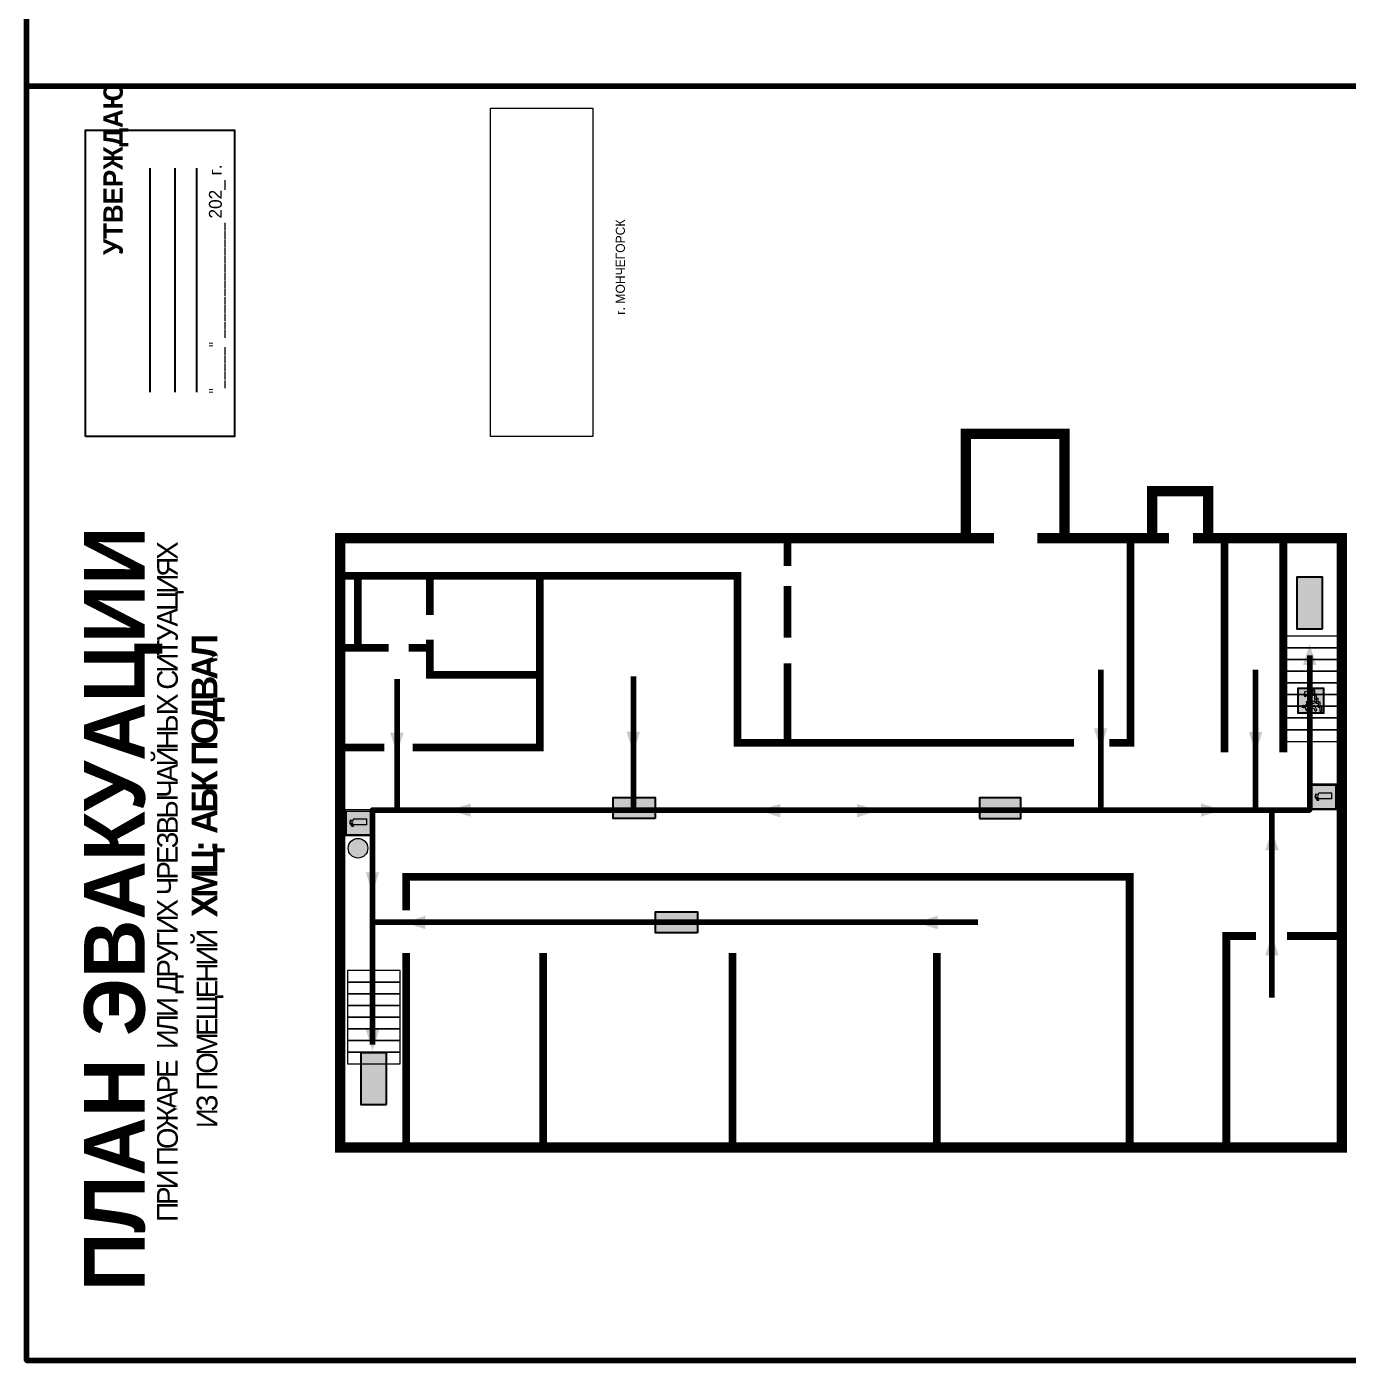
# Model space of a CAD drawing. Header units: millimetres. Extents: x 13114 to 67229, y 22859 to 38520.
# Drawn here: x 26700.2 to 27109.9, y 30105.7 to 30519.1 of the extents above; entities that cross this region are included whole.
import ezdxf

# ---------------------------------------------------------------- set-up
doc = ezdxf.new("R2010")
doc.units = ezdxf.units.MM
doc.layers.add('План_Штампы', color=7, linetype='Continuous')
doc.styles.add('обычный', font='arial.ttf')
picture_1 = doc.add_image_def('image1.jpg', size_in_pixel=(337, 105))

# ---------------------------------------------------------------- blocks, each defined once
blk = doc.blocks.new('A$C32E8229D')
at = {"true_color": 0xffffff}
blk.add_hatch(color=7, dxfattribs=at).paths.add_polyline_path([(0, 0), (0, -8), (16, -8), (16, 0)])
h = blk.add_hatch(color=126)
h.paths.add_polyline_path([(0.2, -0.2), (15.8, -0.2), (15.8, -7.8), (0.2, -7.8)])
h.paths.add_polyline_path([(13.49, -2.05), (12.08, -2.05), (11.37, -2.63, 0.162397), (11.29, -2.84), (11.29, -3.63), (10.35, -3.63), (10.35, -4.05), (11.68, -4.05), (11.68, -3.48), (12.26, -4.28), (11.29, -5.1), (11.29, -6.78), (11.85, -6.78), (11.85, -5.44), (12.8, -4.64), (12.8, -5.94), (14.46, -5.94), (14.46, -5.39), (13.45, -5.39), (13.45, -3.97), (12.46, -2.59), (13.15, -2.59), (13.69, -3.34), (14.18, -3)], flags=16)
h.paths.add_polyline_path([(10.74, -1.82, 1), (11.8, -1.82, 1)], flags=16)
h.paths.add_polyline_path([(9.39, -3.59), (5.99, -3.59), (6.56, -3.03), (5.91, -3.03), (5.1, -3.83), (5.91, -4.64), (6.56, -4.64), (5.99, -4.09), (9.39, -4.09)], flags=16)
h.paths.add_polyline_path([(4.29, -1.08), (1.72, -1.08), (1.72, -6.6), (4.29, -6.6)], flags=16)
at = {"color": 126}
blk.add_lwpolyline([(16, -8), (0, -8), (0, 0), (16, 0)], close=True, dxfattribs=at)
blk = doc.blocks.new('A$C7B4425F7')
at = {"true_color": 0xffffff}
blk.add_hatch(color=7, dxfattribs=at).paths.add_polyline_path([(0, 0), (-16, 0), (-16, -8), (0, -8)])
h = blk.add_hatch(color=126)
h.paths.add_polyline_path([(-0.2, -0.2), (-15.8, -0.2), (-15.8, -7.8), (-0.2, -7.8)])
h.paths.add_polyline_path([(-11.76, -2.03), (-11.76, -3.66), (-11.17, -3.66, -0.568275), (-11.17, -6.18), (-12.58, -6.18), (-12.58, -2.03)], flags=16)
h.paths.add_polyline_path([(-13.33, -4.12, -0.495768), (-13.59, -6.18), (-15.03, -6.18), (-15.03, -2.03), (-13.59, -2.03, -0.487973)], flags=16)
h.paths.add_polyline_path([(-10.25, -2.03), (-9.48, -2.03), (-9.48, -6.18), (-10.25, -6.18)], flags=16)
h.paths.add_polyline_path([(-13.84, -3.69), (-14.24, -3.69), (-14.24, -3.03), (-13.9, -3.03, -0.692621)], flags=0)
h.paths.add_polyline_path([(-9.15, -2.03), (-8.4, -2.03), (-8.04, -3.07), (-7.68, -2.03), (-6.93, -2.03), (-7.64, -4.1), (-6.93, -6.18), (-7.68, -6.18), (-8.04, -5.14), (-8.4, -6.18), (-9.15, -6.18), (-8.44, -4.1)], flags=16)
h.paths.add_polyline_path([(-11.76, -4.46), (-11.42, -4.46, -0.692621), (-11.36, -5.12), (-11.76, -5.12)], flags=0)
h.paths.add_polyline_path([(-13.9, -5.2), (-14.24, -5.2), (-14.24, -4.55), (-13.84, -4.55, -0.708038)], flags=0)
edge = h.paths.add_edge_path(flags=16)
edge.add_ellipse((-5.51, -4.08), major_axis=(0, 2.05), ratio=0.586184, start_angle=0, end_angle=360)
edge = h.paths.add_edge_path(flags=0)
edge.add_ellipse((-5.51, -4.08), major_axis=(0, 1.14), ratio=0.454828, start_angle=0, end_angle=360)
h.paths.add_polyline_path([(-4.13, -4.96, 0.377264), (-3.48, -4.52, 0.0555), (-3.16, -2.03), (-1.66, -2.03), (-1.66, -4.96), (-0.96, -4.96), (-0.96, -7.01), (-1.75, -7.01), (-1.75, -6.18), (-3.3, -6.18), (-3.3, -7.02), (-4.13, -7.02)], flags=16)
h.paths.add_polyline_path([(-2.73, -2.91), (-2.28, -2.91), (-2.28, -4.96), (-3.05, -4.96, 0.079136)], flags=0)
at = {"color": 126}
blk.add_lwpolyline([(-16, -8), (0, -8), (0, 0), (-16, 0)], close=True, dxfattribs=at)
blk = doc.blocks.new('вверх')
at = {"lineweight": 0, "true_color": 0xffffff}
h = blk.add_hatch(color=7, dxfattribs=at)
h.dxf.hatch_style = 1
h.paths.add_polyline_path([(40999.03, -4475.37), (41000.53, -4474.51), (40999.62, -4474.22), (41000.2, -4473.88), (41001.48, -4474.22), (41001.13, -4475.49), (41000.55, -4475.82), (41000.76, -4474.91), (40999.27, -4475.77)], flags=0)
h.paths.add_polyline_path([(40998.09, -4474.5), (40998.28, -4474.89), (40997.14, -4475.43), (40996.89, -4474.92), (40996.87, -4474.87), (40996.8, -4475.75), (40997.81, -4475.85), (40998.41, -4477.11), (40997.94, -4477.33), (40997.47, -4476.34), (40996.66, -4476.28), (40997.03, -4477.06), (40995.52, -4477.78), (40995.29, -4477.28), (40996.32, -4476.79), (40996, -4476.11), (40996.09, -4474.77), (40995.72, -4474.94), (40995.64, -4475.77), (40995.2, -4475.72), (40995.3, -4474.63), (40995.33, -4474.61), (40996.23, -4474.19), (40997.09, -4474.25), (40997.37, -4474.84)], flags=0)
h.paths.add_polyline_path([(40997.14, -4473.68, -1), (40996.29, -4473.68, -1)], flags=0)
h.paths.add_polyline_path([(41000.58, -4477.58), (41000.58, -4477.03), (41001.81, -4477.03), (41001.81, -4476.6), (41000.15, -4476.6), (41000.15, -4477.16), (40998.9, -4477.16), (40998.9, -4477.72), (40997.65, -4477.72), (40997.65, -4478.27), (40996.41, -4478.27), (40996.41, -4478.82), (40995.17, -4478.82), (40995.17, -4479.25), (40995.41, -4479.25), (40996.84, -4479.25), (40996.84, -4478.69), (40998.09, -4478.69), (40998.09, -4478.13), (40999.32, -4478.13), (40999.32, -4477.58)], flags=0)
h.paths.add_polyline_path([(41002.49, -4471.94), (40994.49, -4471.94), (40994.49, -4479.94), (41002.49, -4479.94)])
h.paths.add_polyline_path([(41002.28, -4479.72), (40994.69, -4479.72), (40994.69, -4472.14), (41002.28, -4472.14)], flags=16)
h.paths.add_polyline_path([(41001.81, -4476.6), (41001.81, -4477.03), (41000.58, -4477.03), (41000.58, -4477.58), (40999.32, -4477.58), (40999.32, -4478.13), (40998.09, -4478.13), (40998.09, -4478.69), (40996.84, -4478.69), (40996.84, -4479.25), (40995.17, -4479.25), (40995.17, -4478.82), (40996.41, -4478.82), (40996.41, -4478.27), (40997.65, -4478.27), (40997.65, -4477.72), (40998.9, -4477.72), (40998.9, -4477.16), (41000.15, -4477.16), (41000.15, -4476.6)], flags=0)
at = {"lineweight": 0}
h = blk.add_hatch(color=126, dxfattribs=at)
h.dxf.hatch_style = 1
h.paths.add_polyline_path([(40994.69, -4479.72), (41002.28, -4479.72), (41002.28, -4472.14), (40994.69, -4472.14)])
h.paths.add_polyline_path([(40999.03, -4475.37), (41000.53, -4474.51), (40999.62, -4474.22), (41000.2, -4473.88), (41001.48, -4474.22), (41001.13, -4475.49), (41000.55, -4475.82), (41000.76, -4474.91), (40999.27, -4475.77)], flags=16)
h.paths.add_polyline_path([(40997.09, -4474.25), (40997.37, -4474.84), (40998.09, -4474.5), (40998.28, -4474.89), (40997.14, -4475.43), (40996.89, -4474.92), (40996.87, -4474.87), (40996.8, -4475.75), (40997.81, -4475.85), (40998.41, -4477.11), (40997.94, -4477.33), (40997.47, -4476.34), (40996.66, -4476.28), (40997.03, -4477.06), (40995.52, -4477.78), (40995.29, -4477.28), (40996.32, -4476.79), (40996, -4476.11), (40996.09, -4474.77), (40995.72, -4474.94), (40995.64, -4475.77), (40995.2, -4475.72), (40995.3, -4474.63), (40995.33, -4474.61), (40996.23, -4474.19)], flags=16)
h.paths.add_polyline_path([(40996.29, -4473.68, -1), (40997.14, -4473.68, -1)], flags=16)
h.paths.add_polyline_path([(40997.65, -4477.72), (40998.9, -4477.72), (40998.9, -4477.16), (41000.15, -4477.16), (41000.15, -4476.6), (41001.81, -4476.6), (41001.81, -4477.03), (41000.58, -4477.03), (41000.58, -4477.58), (40999.32, -4477.58), (40999.32, -4478.13), (40998.09, -4478.13), (40998.09, -4478.69), (40996.84, -4478.69), (40996.84, -4479.25), (40995.17, -4479.25), (40995.17, -4478.82), (40996.41, -4478.82), (40996.41, -4478.27), (40997.65, -4478.27)], flags=16)
at = {"lineweight": 0, "true_color": 0xffffff}
h = blk.add_hatch(color=7, dxfattribs=at)
h.dxf.hatch_style = 1
h.paths.add_polyline_path([(40997.14, -4473.68, 1), (40996.29, -4473.68, 1)])
h.paths.add_polyline_path([(40998.28, -4474.89), (40998.09, -4474.5), (40997.37, -4474.84), (40997.09, -4474.25), (40996.23, -4474.19), (40995.33, -4474.61), (40995.3, -4474.63), (40995.2, -4475.72), (40995.64, -4475.77), (40995.72, -4474.94), (40996.09, -4474.77), (40996, -4476.11), (40996.32, -4476.79), (40995.29, -4477.28), (40995.52, -4477.78), (40997.03, -4477.06), (40996.66, -4476.28), (40997.47, -4476.34), (40997.94, -4477.33), (40998.41, -4477.11), (40997.81, -4475.85), (40996.8, -4475.75), (40996.87, -4474.87), (40996.89, -4474.92), (40997.14, -4475.43)])
h.paths.add_polyline_path([(40998.09, -4478.13), (40999.32, -4478.13), (40999.32, -4477.58), (41000.58, -4477.58), (41000.58, -4477.03), (41001.81, -4477.03), (41001.81, -4476.6), (41000.15, -4476.6), (41000.15, -4477.16), (40998.9, -4477.16), (40998.9, -4477.72), (40997.65, -4477.72), (40997.65, -4478.27), (40996.41, -4478.27), (40996.41, -4478.82), (40995.17, -4478.82), (40995.17, -4479.25), (40995.41, -4479.25), (40996.84, -4479.25), (40996.84, -4478.69), (40998.09, -4478.69)])
h.paths.add_polyline_path([(40999.03, -4475.37), (40999.27, -4475.77), (41000.76, -4474.91), (41000.55, -4475.82), (41001.13, -4475.49), (41001.48, -4474.22), (41000.2, -4473.88), (40999.62, -4474.22), (41000.53, -4474.51)])
at = {"color": 126, "lineweight": 0}
for points in [[(40994.49, -4471.94), (41002.49, -4471.94), (41002.49, -4479.94), (40994.49, -4479.94)], [(40994.69, -4472.14), (41002.28, -4472.14), (41002.28, -4479.72), (40994.69, -4479.72)]]:
    blk.add_lwpolyline(points, close=True, dxfattribs=at)
for points in [[(40995.41, -4479.25), (40995.17, -4479.25), (40995.17, -4478.82), (40996.41, -4478.82), (40996.41, -4478.27), (40997.65, -4478.27), (40997.65, -4477.72), (40998.9, -4477.72), (40998.9, -4477.16), (41000.15, -4477.16), (41000.15, -4476.6), (41001.81, -4476.6), (41001.81, -4477.03), (41000.58, -4477.03), (41000.58, -4477.58), (40999.32, -4477.58), (40999.32, -4478.13), (40998.09, -4478.13), (40998.09, -4478.69), (40996.84, -4478.69), (40996.84, -4479.25), (40995.17, -4479.25)], [(40996.89, -4474.92), (40997.14, -4475.43), (40998.28, -4474.89), (40998.09, -4474.5), (40997.37, -4474.84), (40997.09, -4474.25), (40996.23, -4474.19), (40995.33, -4474.61), (40995.3, -4474.63), (40995.2, -4475.72), (40995.64, -4475.77), (40995.72, -4474.94), (40996.09, -4474.77), (40996, -4476.11), (40996.32, -4476.79), (40995.29, -4477.28), (40995.52, -4477.78), (40997.03, -4477.06), (40996.66, -4476.28), (40997.47, -4476.34), (40997.94, -4477.33), (40998.41, -4477.11), (40997.81, -4475.85), (40996.8, -4475.75), (40996.87, -4474.87), (40996.89, -4474.92)], [(41001.48, -4474.22), (41001.13, -4475.49), (41000.55, -4475.82), (41000.76, -4474.91), (40999.27, -4475.77), (40999.03, -4475.37), (41000.53, -4474.51), (40999.62, -4474.22), (41000.2, -4473.88), (41001.48, -4474.22)]]:
    blk.add_lwpolyline(points, dxfattribs=at)
blk.add_circle((40996.71, -4473.68), 0.426, dxfattribs=at)
blk = doc.blocks.new('A$C3AD82952')
at = {"true_color": 0xf5f5ff}
h = blk.add_hatch(color=7, dxfattribs=at)
h.dxf.hatch_style = 1
h.paths.add_polyline_path([(8.21, 8.73, 0.414214), (7.89, 9.05), (7.22, 9.05), (7.22, 9.92), (7.59, 9.92, 1), (7.57, 10.36), (7.22, 10.36), (7.22, 10.6), (6.43, 10.6), (6.43, 10.36), (6.01, 10.36), (4.74, 9.59), (4.74, 8.69), (4.98, 8.73), (4.98, 9.26), (6.12, 9.91), (6.43, 9.91), (6.43, 9.05), (5.76, 9.05, 0.414214), (5.44, 8.73), (5.44, 2.2), (8.21, 2.2)], flags=0)
h.paths.add_polyline_path([(12.8, 12.8), (0, 12.8), (0, 0), (12.8, 0)])
h.paths.add_polyline_path([(0.51, 12.29), (12.29, 12.29), (12.29, 0.51), (0.51, 0.51)], flags=16)
h.paths.add_polyline_path([(4.74, 9.59), (6.01, 10.36), (6.43, 10.36), (6.43, 10.6), (7.22, 10.6), (7.22, 10.36), (7.59, 10.36, -0.94586), (7.59, 9.92), (7.22, 9.92), (7.22, 9.05), (7.89, 9.05, -0.414214), (8.21, 8.73), (8.21, 2.2), (5.44, 2.2), (5.44, 8.73, -0.414214), (5.76, 9.05), (6.43, 9.05), (6.43, 9.91), (6.12, 9.91), (4.98, 9.26), (4.98, 8.73), (4.74, 8.69)], flags=0)
h = blk.add_hatch(color=242)
h.dxf.hatch_style = 1
h.paths.add_polyline_path([(12.29, 12.29), (0.51, 12.29), (0.51, 0.51), (12.29, 0.51)])
h.paths.add_polyline_path([(4.74, 8.69), (4.74, 9.59), (6.01, 10.36), (6.43, 10.36), (6.43, 10.6), (7.22, 10.6), (7.22, 10.36), (7.59, 10.36, -0.94586), (7.59, 9.92), (7.22, 9.92), (7.22, 9.05), (7.89, 9.05, -0.414214), (8.21, 8.73), (8.21, 2.2), (5.44, 2.2), (5.44, 8.73, -0.414214), (5.76, 9.05), (6.43, 9.05), (6.43, 9.91), (6.12, 9.91), (4.98, 9.26), (4.98, 8.73)], flags=16)
h = blk.add_hatch(color=7, dxfattribs=at)
h.dxf.hatch_style = 1
h.paths.add_polyline_path([(8.21, 8.73, 0.414214), (7.89, 9.05), (7.22, 9.05), (7.22, 9.92), (7.59, 9.92, 1), (7.57, 10.36), (7.22, 10.36), (7.22, 10.6), (6.43, 10.6), (6.43, 10.36), (6.01, 10.36), (4.74, 9.59), (4.74, 8.69), (4.98, 8.73), (4.98, 9.26), (6.12, 9.91), (6.43, 9.91), (6.43, 9.05), (5.76, 9.05, 0.414214), (5.44, 8.73), (5.44, 2.2), (8.21, 2.2)])
at = {"color": 242, "lineweight": 5}
for p, q in [((0, 0), (0, 12.8)), ((0, 12.8), (12.8, 12.8)), ((6.01, 10.36), (4.74, 9.59)), ((4.74, 9.59), (4.74, 8.69)), ((4.74, 8.69), (4.98, 8.73)), ((4.98, 9.26), (6.12, 9.91)), ((4.98, 8.73), (4.98, 9.26)), ((5.44, 2.2), (5.44, 8.73)), ((5.76, 9.05), (6.43, 9.05)), ((6.01, 10.36), (6.43, 10.36)), ((6.12, 9.91), (6.43, 9.91)), ((7.22, 10.6), (6.43, 10.6)), ((6.43, 10.6), (6.43, 10.36)), ((6.43, 9.91), (6.43, 9.05)), ((7.22, 10.36), (7.22, 10.6)), ((7.59, 10.36), (7.22, 10.36)), ((7.22, 9.05), (7.22, 9.92)), ((7.59, 9.92), (7.22, 9.92)), ((7.89, 9.05), (7.22, 9.05)), ((8.21, 2.2), (8.21, 8.73)), ((12.8, 0), (12.8, 12.8)), ((0, 0), (12.8, 0)), ((5.44, 2.2), (8.21, 2.2))]:
    blk.add_line(p, q, dxfattribs=at)
blk.add_lwpolyline([(0.51, 12.29), (12.29, 12.29), (12.29, 0.51), (0.51, 0.51)], close=True, dxfattribs=at)
for centre, radius, start, end in [((5.76, 8.73), 0.32, 90, 180), ((7.58, 10.14), 0.223, 273.18746, 86.81254), ((7.89, 8.73), 0.32, 0, 90)]:
    blk.add_arc(centre, radius, start, end, dxfattribs=at)
blk = doc.blocks.new('A$C7B8C2D5B')
at = {"lineweight": 0}
h = blk.add_hatch(color=5, dxfattribs=at)
h.dxf.hatch_style = 1
h.paths.add_polyline_path([(1.4, -3.02, 1), (-2.11, -3.02, 1)])
at = {"color": 5, "lineweight": 0}
blk.add_circle((-0.36, -3.02), 1.75, dxfattribs=at)

msp = doc.modelspace()

# ---------------------------------------------------------------- linework, layer by layer
at = {"color": 1, "lineweight": 100}
for points in [[(26700.23, 30895.65), (27300.23, 30895.65), (27300.23, 30500.65), (26700.23, 30500.65)], [(26700.23, 30500.65), (27300.23, 30500.65), (27300.23, 30105.65), (26700.23, 30105.65)]]:
    msp.add_lwpolyline(points, close=True, dxfattribs=at)
msp.add_lwpolyline([(26718.43, 30391.98), (26718.43, 30486.99), (26764.64, 30486.99), (26764.64, 30391.98)], close=True)
for points in [[(26738.48, 30405.74), (26738.48, 30475.26)], [(26746.24, 30405.74), (26746.24, 30475.26)], [(26753.03, 30405.74), (26753.03, 30475.26)]]:
    msp.add_lwpolyline(points)
at = {"lineweight": 0}
for points, const_width in [([(26832.85, 30171.64), (26797.4, 30171.64), (26797.4, 30360.52), (26991.41, 30360.52), (26991.41, 30392.88), (27022, 30392.88), (27022, 30360.52), (27054.39, 30360.52)], 3.2), ([(27049.15, 30360.52), (27049.15, 30375.06), (27066.5, 30375.06), (27066.5, 30360.52)], 3.2), ([(26936.1, 30360.52), (26936.1, 30351.85)], 2.4), ([(26991.41, 30360.52), (27000.08, 30360.52)], 3.2), ([(27022, 30360.52), (27013.57, 30360.52)], 3.2), ([(27035.82, 30297.07), (27042.39, 30297.07), (27042.39, 30360.52)], 2.4), ([(27061.81, 30360.52), (27107.97, 30360.52), (27107.97, 30171.97)], 3.2), ([(27071.57, 30360.52), (27071.57, 30294.16)], 2.4), ([(27089.8, 30294.16), (27089.8, 30360.52)], 2.4), ([(26859.29, 30348.83), (26797.4, 30348.83), (26920.57, 30348.83), (26920.57, 30297.07), (27024.88, 30297.07)], 2.4), ([(26802.91, 30326.5), (26802.91, 30348.83)], 2.4), ([(26819.9, 30295.62), (26859.29, 30295.62), (26859.29, 30348.83), (26859.29, 30348.83)], 2.4), ([(26825.2, 30348.83), (26825.2, 30336.73)], 2.4), ([(26936.1, 30329.69), (26936.1, 30345.68)], 2.4), ([(26825.2, 30326.5), (26825.2, 30329.02)], 2.4), ([(26797.4, 30326.5), (26812.46, 30326.5)], 2.4), ([(26818.62, 30326.5), (26825.2, 30326.5), (26825.2, 30318.14), (26859.29, 30318.14)], 2.4), ([(26936.1, 30297.07), (26936.1, 30321.7)], 2.4), ([(26797.4, 30295.62), (26811.15, 30295.62)], 2.4), ([(26817.84, 30245.1), (26817.84, 30255.57), (27042.16, 30255.57), (27042.16, 30171.64)], 2.4), ([(27072.13, 30171.97), (27072.13, 30237.2), (27081.33, 30237.2)], 2.4), ([(27107.23, 30237.2), (27090.9, 30237.2)], 2.4), ([(26817.84, 30171.64), (26817.84, 30231.89)], 2.4), ([(26860.36, 30231.89), (26860.36, 30171.64)], 2.4), ([(26919.02, 30231.89), (26919.02, 30171.64)], 2.4), ([(26982.41, 30231.89), (26982.41, 30171.64)], 2.4), ([(26832.85, 30171.64), (27109.57, 30171.64), (27109.57, 30171.64)], 3.2)]:
    msp.add_lwpolyline(points, dxfattribs=dict(at, const_width=const_width))
for points in [[(27090.27, 30326.5), (27106.68, 30326.5), (27106.68, 30330.12), (27090.27, 30330.12)], [(27090.27, 30322.88), (27106.68, 30322.88), (27106.68, 30326.5), (27090.27, 30326.5)], [(27090.27, 30319.26), (27106.68, 30319.26), (27106.68, 30322.88), (27090.27, 30322.88)], [(27090.27, 30315.63), (27106.68, 30315.63), (27106.68, 30319.26), (27090.27, 30319.26)], [(27090.27, 30312.01), (27106.68, 30312.01), (27106.68, 30315.63), (27090.27, 30315.63)], [(27090.27, 30308.39), (27106.68, 30308.39), (27106.68, 30312.01), (27090.27, 30312.01)], [(27090.27, 30304.77), (27106.68, 30304.77), (27106.68, 30308.39), (27090.27, 30308.39)], [(27090.27, 30301.15), (27106.68, 30301.15), (27106.68, 30304.77), (27090.27, 30304.77)], [(27090.27, 30297.53), (27106.68, 30297.53), (27106.68, 30301.15), (27090.27, 30301.15)], [(26799.64, 30222.91), (26816.06, 30222.91), (26816.06, 30226.53), (26799.64, 30226.53)], [(26799.64, 30219.29), (26816.06, 30219.29), (26816.06, 30222.91), (26799.64, 30222.91)], [(26799.64, 30215.67), (26816.06, 30215.67), (26816.06, 30219.29), (26799.64, 30219.29)], [(26799.64, 30212.05), (26816.06, 30212.05), (26816.06, 30215.67), (26799.64, 30215.67)], [(26799.64, 30208.43), (26816.06, 30208.43), (26816.06, 30212.05), (26799.64, 30212.05)], [(26799.64, 30204.81), (26816.06, 30204.81), (26816.06, 30208.43), (26799.64, 30208.43)], [(26799.64, 30201.19), (26816.06, 30201.19), (26816.06, 30204.81), (26799.64, 30204.81)], [(26799.64, 30197.57), (26816.06, 30197.57), (26816.06, 30201.19), (26799.64, 30201.19)]]:
    msp.add_lwpolyline(points, close=True, dxfattribs=at)
at = {"color": 126, "lineweight": 100, "true_color": 0x008754}
for points in [[(26807.41, 30203.58), (26807.41, 30276.22), (27098.01, 30276.22), (27098.01, 30324.14)], [(26815.04, 30276.22), (26815.04, 30316.85)], [(26888.31, 30276.22), (26888.31, 30317.65)], [(27033.26, 30276.22), (27033.26, 30319.65)], [(27081.22, 30276.22), (27081.22, 30319.65)], [(27086.27, 30218.17), (27086.27, 30276.22)], [(26995.12, 30241.47), (26807.41, 30241.47)]]:
    msp.add_lwpolyline(points, dxfattribs=at)
at = {"layer": 'План_Штампы', "color": 126, "true_color": 0x008754}
for points in [[(27100.06, 30321.19), (27095.88, 30321.2), (27097.95, 30327.62)], [(26812.89, 30300.22), (26817.07, 30300.21), (26815, 30293.8)], [(26886.19, 30300.49), (26890.37, 30300.48), (26888.3, 30294.06)], [(27031.05, 30301.59), (27035.23, 30301.58), (27033.16, 30295.17)], [(27079.12, 30300.44), (27083.3, 30300.43), (27081.23, 30294.01)], [(26837.92, 30278.3), (26837.91, 30274.12), (26831.49, 30276.19)], [(26933.83, 30278.16), (26933.82, 30273.97), (26927.4, 30276.05)], [(26957.64, 30273.97), (26957.65, 30278.16), (26964.06, 30276.08)], [(27064.3, 30274.14), (27064.31, 30278.32), (27070.73, 30276.24)], [(27088.37, 30263.7), (27084.19, 30263.72), (27086.26, 30270.13)], [(26805.32, 30256.98), (26809.5, 30256.96), (26807.42, 30250.55)], [(26823.87, 30243.48), (26823.86, 30239.3), (26817.44, 30241.38)], [(26982.62, 30243.48), (26982.61, 30239.3), (26976.2, 30241.38)], [(27088.37, 30231.18), (27084.19, 30231.19), (27086.26, 30237.6)], [(26805.35, 30208.12), (26809.53, 30208.11), (26807.46, 30201.7)]]:
    msp.add_solid(points, dxfattribs=at)

# ---------------------------------------------------------------- block references
at = {"rotation": 90}
msp.add_blockref('вверх', (22622.4, -10688.36), dxfattribs=at)
at = {"xscale": 0.625, "yscale": 0.625, "zscale": 0.625, "rotation": 90}
for p in [(27106.26, 30276.3), (26807.02, 30268.25)]:
    msp.add_blockref('A$C3AD82952', p, dxfattribs=at)
at = {"xscale": 1.741935482621193, "yscale": 1.741935482621193, "zscale": 1.741935482621193}
msp.add_blockref('A$C7B8C2D5B', (26803.57, 30269.67), dxfattribs=at)
at = {"layer": 'План_Штампы', "rotation": 90}
for p in [(27093.94, 30348.45), (26803.83, 30200.98)]:
    msp.add_blockref('A$C7B4425F7', p, dxfattribs=at)
at = {"layer": 'План_Штампы', "color": 126, "true_color": 0x008754, "xscale": 0.8100087101568005, "yscale": 0.8100087101568005, "zscale": 0.8100087101568005, "rotation": 359.9978653237145}
for p in [(26882.09, 30280.13), (26895.18, 30244.66)]:
    msp.add_blockref('A$C32E8229D', p, dxfattribs=at)
at = {"layer": 'План_Штампы', "color": 126, "true_color": 0x008754, "xscale": -0.8, "yscale": 0.8, "zscale": 0.8}
msp.add_blockref('A$C32E8229D', (27008.43, 30280.05), dxfattribs=at)

# ---------------------------------------------------------------- texts
at = {"lineweight": 0, "rotation": 90, "style": 'обычный'}
for s, insert, char_height, width, attachment_point in [('\\pi-18,l18,t18;{\\fProxima Nova Rg|b1|i0|c204|p2;УТВЕРЖДАЮ\\H1.1997x; }', (26727.9, 30475.02), 6, 126.6484, 5), ('{\\fArial Narrow|b0|i0|c204|p34;"_____" ______________ \\fProxima Nova Rg|b0|i0|c204|p2;202_ г. }', (26759.31, 30440.89), 4, 78.6503, 5), ('\\pi-8.4,l8.4,t8.4;{\\fProxima Nova Rg|b0|i0|c204|p2;г. МОНЧЕГОРСК\\H1.1997x; }', (26884.29, 30444.53), 2.8, 126.6484, 5), ('{\\fProxima Nova Rg|b1|i0|c204|p2;ПЛАН ЭВАКУАЦИИ}', (26718.03, 30127.16), 18.81, 422.276, 1)]:
    msp.add_mtext(s, dxfattribs=dict(at, insert=insert, char_height=char_height, width=width, attachment_point=attachment_point))
at = {"color": 0, "lineweight": 0, "insert": (26740.5, 30253.64), "char_height": 8, "width": 449.2158, "attachment_point": 5, "rotation": 90, "style": 'обычный'}
msp.add_mtext('{\\fArial Black|b1|i0|c204|p34;\\H2x;\\T0.85;  \\fArial Narrow|b0|i0|c204|p34;\\H0.8x;\\W0.9;\\P\\fProxima Nova Rg|b0|i0|c204|p2;\\H0.5x;\\W1;\\C256;ПРИ ПОЖАРЕ  ИЛИ ДРУГИХ ЧРЕЗВЫЧАЙНЫХ СИТУАЦИЯХ  \\PИЗ ПОМЕЩЕНИЙ \\fProxima Nova Rg|b1|i0|c204|p2;\\H1.25x; ХМЦ: АБК ПОДВАЛ  }', dxfattribs=at)

# ---------------------------------------------------------------- pictures from other files: only their frames are drawn
at = {"color": 7, "lineweight": 0, "true_color": 0xf5f5ff}
image = msp.add_image(picture_1, insert=(26875.75, 30391.98), size_in_units=(101.8, 31.72), rotation=90, dxfattribs=at)
image.dxf.flags = 7

doc.saveas('drawing.dxf')
